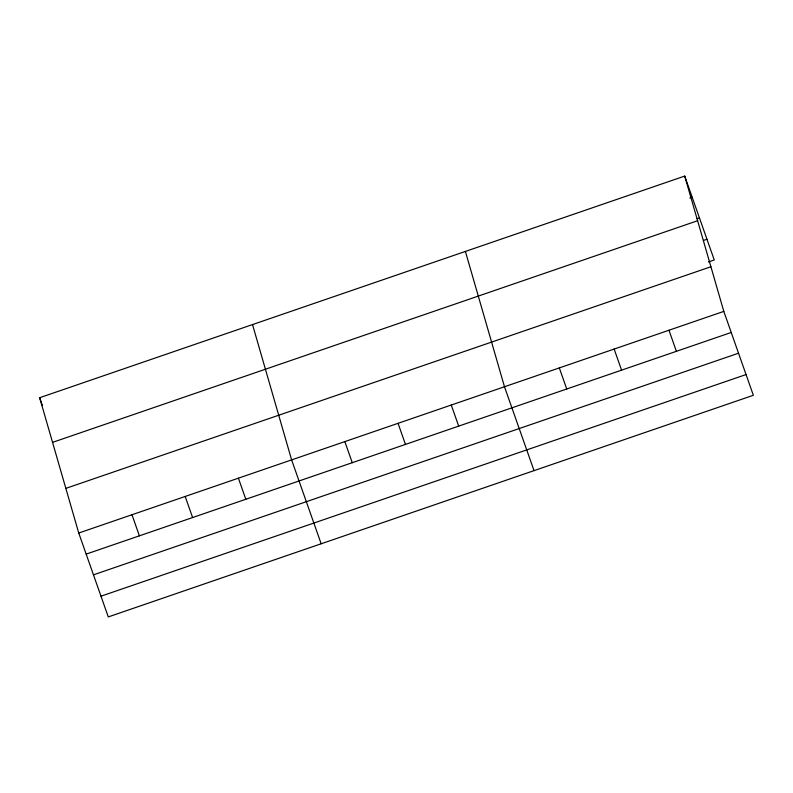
<?xml version="1.0" encoding="UTF-8"?>
<svg xmlns="http://www.w3.org/2000/svg" width="793" height="793" viewBox="0 0 793 793"><rect width="100%" height="100%" fill="white"/><g stroke="black" fill="none" stroke-linecap="round" stroke-linejoin="round"><path stroke-width="1.19" d="M684.716 176.076L723.811 311.391L753.35 395.281L108.284 616.924L78.745 533.035L39.65 397.719L684.716 176.076L714.255 259.965L708.427 261.977M689.811 197.963L692.14 197.17M697.106 218.69L699.436 217.887M52.546 442.375L697.612 220.732M703.46 240.448L706.96 239.248M65.839 488.379L710.905 266.745M78.745 533.035L723.811 311.391M86.169 554.119L731.235 332.475M93.465 574.836L738.531 353.202M100.989 596.197L746.054 374.554M668.975 330.235L676.399 351.319M614.149 349.069L621.573 370.153M559.313 367.912L566.737 388.996M534.026 470.636L504.487 386.746L465.392 251.44M451.267 405.035L458.691 426.119M398.046 423.323L405.471 444.407M344.836 441.602L352.261 462.686M321.155 543.78L291.616 459.89L252.521 324.575M238.396 478.179L245.82 499.263M185.175 496.458L192.6 517.542M131.965 514.746L139.39 535.83M39.65 397.719L42.386 405.481"/></g></svg>
